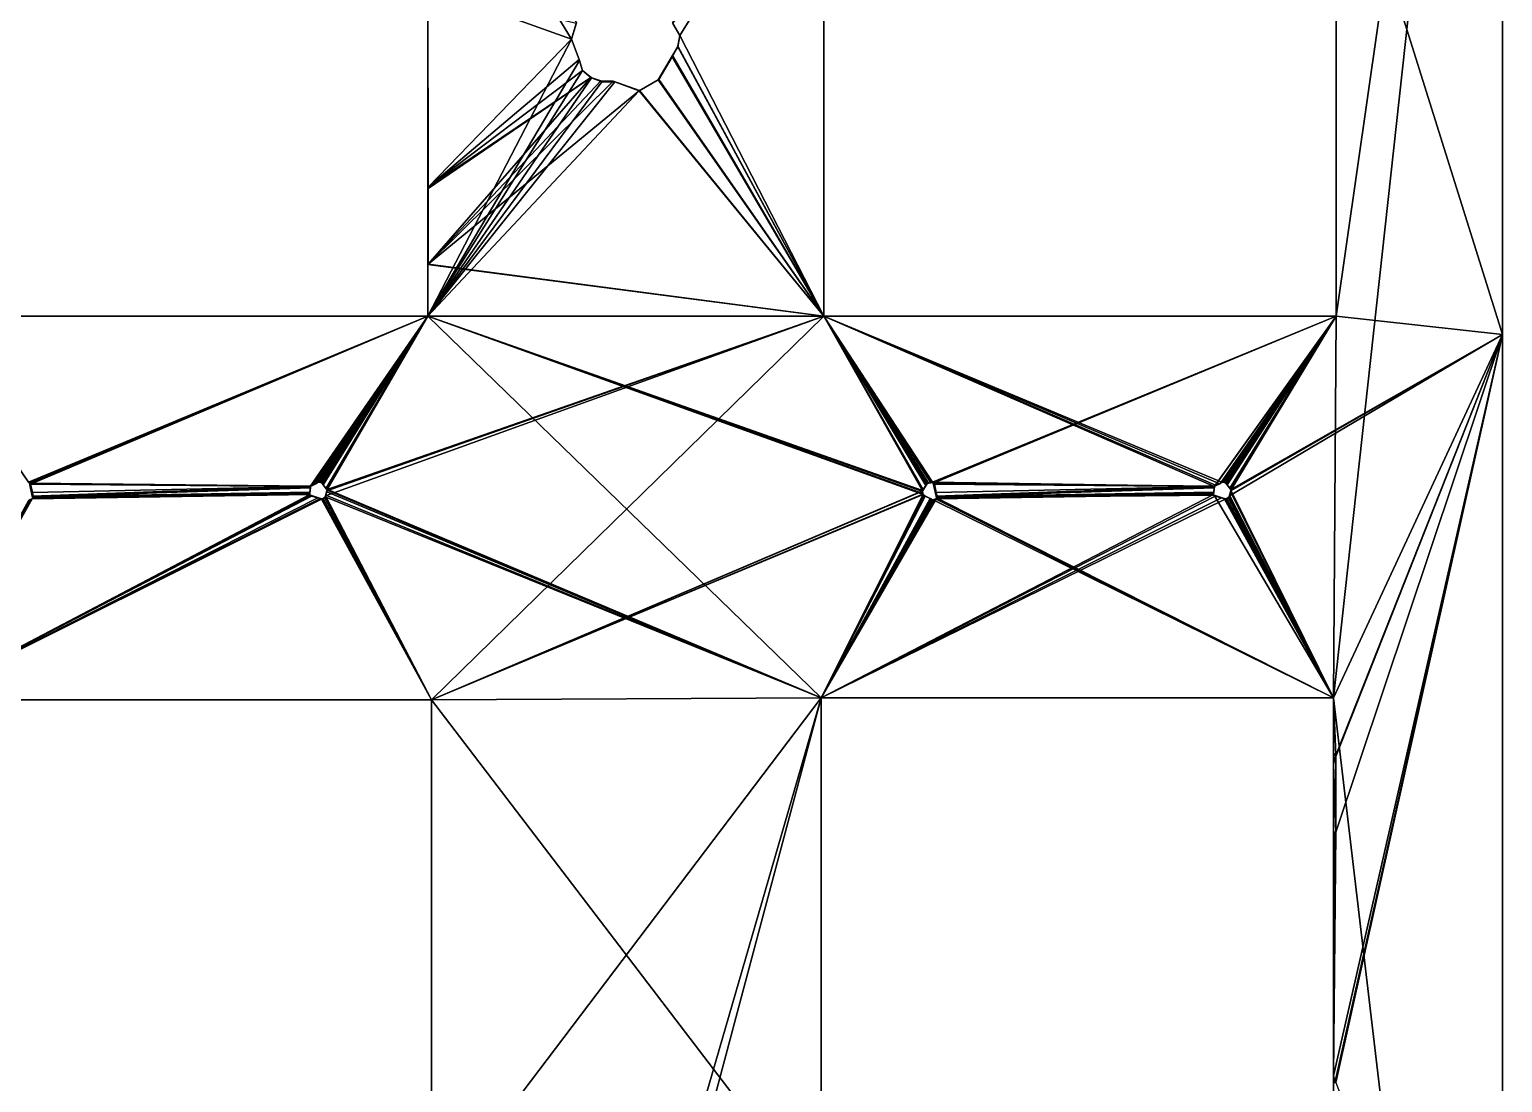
# Model space of a CAD drawing. Extents: x -24027 to 8739, y -18642 to 13672.
# Drawn here: x -4729 to 8739, y -6504 to 3124 of the extents above; entities that cross this region are included whole.
import ezdxf

# ---------------------------------------------------------------- set-up
doc = ezdxf.new("R2010")
doc.units = 0
doc.layers.get('0').update_dxf_attribs({"linetype": 'CONTINUOUS'})

msp = doc.modelspace()

# ---------------------------------------------------------------- linework, layer by layer
at = {"color": 7}
for points in [[(7219, 502, -3442), (8739, 11101, -3442), (7194, -2988, -3442), (7219, 502, -3442)], [(8739, -16071, -3442), (7194, -2988, -3442), (8739, 11101, -3442), (8739, -16071, -3442)], [(8739, 336, -4435), (8739, 11101, -4435), (7219, 5186, -4435), (8739, 336, -4435)], [(7219, 5186, -3442), (8739, 11101, -3442), (7219, 502, -3442), (7219, 5186, -3442)], [(8739, -16071, -3442), (8739, 11101, -3442), (8739, 336, -4435), (8739, -16071, -3442)], [(8739, 11101, -4435), (8739, 336, -4435), (8739, 11101, -3442), (8739, 11101, -4435)], [(-1087, 5186, -3442), (-1087, 502, -3442), (-1087, 3971, -4339), (-1087, 5186, -3442)], [(273, 3185, -3442), (228, 3035, -3442), (-1087, 5186, -3442), (273, 3185, -3442)], [(228, 3035, -3442), (-1087, 502, -3442), (-1087, 5186, -3442), (228, 3035, -3442)], [(1149, 3188, -4435), (1218, 3070, -4435), (2535, 5186, -4435), (1149, 3188, -4435)], [(1154, 3178, -3442), (2535, 5186, -3442), (1218, 3068, -3442), (1154, 3178, -3442)], [(2535, 5186, -4435), (1218, 3070, -4435), (2535, 502, -4435), (2535, 5186, -4435)], [(2535, 5186, -3442), (2535, 502, -3442), (1218, 3068, -3442), (2535, 5186, -3442)], [(2535, 502, -4435), (2535, 502, -3442), (2535, 5186, -4435), (2535, 502, -4435)], [(2535, 5186, -4435), (2535, 502, -3442), (2535, 5186, -3442), (2535, 5186, -4435)], [(8739, 336, -4435), (7219, 5186, -4435), (7219, 502, -4435), (8739, 336, -4435)], [(7219, 5186, -3442), (7219, 502, -3442), (7219, 502, -4435), (7219, 5186, -3442)], [(7219, 5186, -3442), (7219, 502, -4435), (7219, 5186, -4435), (7219, 5186, -3442)], [(-1087, 3509, -4435), (-1087, 3971, -4339), (-1087, 502, -3442), (-1087, 3509, -4435)], [(-1087, 3509, -4435), (-1085, 1681, -4435), (228, 3035, -4435), (-1087, 3509, -4435)], [(-1087, 3509, -4435), (-1087, 502, -3442), (-1087, 1681, -4336), (-1087, 3509, -4435)], [(228, 3035, -4435), (271, 3178, -4435), (-1087, 3509, -4435), (228, 3035, -4435)], [(-1087, 1681, -4435), (-1085, 1681, -4435), (-1087, 3509, -4435), (-1087, 1681, -4435)], [(-1087, 1681, -4341), (-1087, 3509, -4435), (-1087, 1681, -4336), (-1087, 1681, -4341)], [(-1087, 1681, -4435), (-1087, 3509, -4435), (-1087, 1681, -4385), (-1087, 1681, -4435)], [(-1087, 1681, -4341), (-1087, 1681, -4385), (-1087, 3509, -4435), (-1087, 1681, -4341)], [(273, 3185, -3442), (271, 3178, -4435), (228, 3035, -3442), (273, 3185, -3442)], [(271, 3178, -4435), (228, 3035, -4435), (228, 3035, -3442), (271, 3178, -4435)], [(1149, 3188, -4435), (1154, 3178, -3442), (1218, 3070, -4435), (1149, 3188, -4435)], [(1218, 3068, -3442), (1218, 3070, -4435), (1154, 3178, -3442), (1218, 3068, -3442)], [(300, 2841, -3442), (-1087, 502, -3442), (228, 3035, -3442), (300, 2841, -3442)], [(296, 2850, -4435), (228, 3035, -4435), (-1085, 1681, -4435), (296, 2850, -4435)], [(228, 3035, -4435), (296, 2850, -4435), (228, 3035, -3442), (228, 3035, -4435)], [(300, 2841, -3442), (228, 3035, -3442), (296, 2850, -4435), (300, 2841, -3442)], [(1200, 2965, -3442), (2535, 502, -3442), (1146, 2873, -3442), (1200, 2965, -3442)], [(1146, 2873, -3442), (1149, 2885, -4435), (1200, 2965, -3442), (1146, 2873, -3442)], [(1200, 2972, -4435), (1149, 2885, -4435), (2535, 502, -4435), (1200, 2972, -4435)], [(1200, 2972, -4435), (1200, 2965, -3442), (1149, 2885, -4435), (1200, 2972, -4435)], [(1200, 2972, -4435), (2535, 502, -4435), (1218, 3070, -4435), (1200, 2972, -4435)], [(1218, 3070, -4435), (1218, 3068, -3442), (1200, 2972, -4435), (1218, 3070, -4435)], [(1200, 2972, -4435), (1218, 3068, -3442), (1200, 2965, -3442), (1200, 2972, -4435)], [(1218, 3068, -3442), (2535, 502, -3442), (1200, 2965, -3442), (1218, 3068, -3442)], [(300, 2841, -3442), (328, 2748, -3442), (-1087, 502, -3442), (300, 2841, -3442)], [(327, 2750, -4435), (296, 2850, -4435), (-1085, 1681, -4435), (327, 2750, -4435)], [(300, 2841, -3442), (296, 2850, -4435), (327, 2750, -4435), (300, 2841, -3442)], [(300, 2841, -3442), (327, 2750, -4435), (328, 2748, -3442), (300, 2841, -3442)], [(1019, 2663, -4435), (2535, 502, -4435), (1149, 2885, -4435), (1019, 2663, -4435)], [(1146, 2873, -3442), (1019, 2663, -4435), (1149, 2885, -4435), (1146, 2873, -3442)], [(1025, 2667, -3442), (1019, 2663, -4435), (1146, 2873, -3442), (1025, 2667, -3442)], [(1025, 2667, -3442), (1146, 2873, -3442), (2535, 502, -3442), (1025, 2667, -3442)], [(328, 2748, -3442), (410, 2681, -3442), (-1087, 502, -3442), (328, 2748, -3442)], [(-1084, 1681, -4435), (327, 2750, -4435), (-1085, 1681, -4435), (-1084, 1681, -4435)], [(327, 2750, -4435), (-1084, 1681, -4435), (405, 2686, -4435), (327, 2750, -4435)], [(327, 2750, -4435), (405, 2686, -4435), (328, 2748, -3442), (327, 2750, -4435)], [(410, 2681, -3442), (328, 2748, -3442), (405, 2686, -4435), (410, 2681, -3442)], [(410, 2681, -3442), (505, 2646, -3442), (-1087, 502, -3442), (410, 2681, -3442)], [(505, 2646, -3442), (622, 2644, -3442), (-1087, 502, -3442), (505, 2646, -3442)], [(622, 2644, -3442), (845, 2564, -3442), (-1087, 502, -3442), (622, 2644, -3442)], [(845, 2564, -3442), (2535, 502, -3442), (-1087, 502, -3442), (845, 2564, -3442)], [(405, 2686, -4435), (-1085, 979, -4435), (495, 2653, -4435), (405, 2686, -4435)], [(-1084, 1670, -4435), (-1085, 979, -4435), (405, 2686, -4435), (-1084, 1670, -4435)], [(495, 2653, -4435), (-1085, 979, -4435), (607, 2651, -4435), (495, 2653, -4435)], [(607, 2651, -4435), (-1085, 979, -4435), (848, 2565, -4435), (607, 2651, -4435)], [(848, 2565, -4435), (-1085, 979, -4435), (2535, 502, -4435), (848, 2565, -4435)], [(-1084, 1670, -4435), (405, 2686, -4435), (-1084, 1681, -4435), (-1084, 1670, -4435)], [(405, 2686, -4435), (495, 2653, -4435), (410, 2681, -3442), (405, 2686, -4435)], [(495, 2653, -4435), (505, 2646, -3442), (410, 2681, -3442), (495, 2653, -4435)], [(505, 2646, -3442), (495, 2653, -4435), (607, 2651, -4435), (505, 2646, -3442)], [(505, 2646, -3442), (607, 2651, -4435), (622, 2644, -3442), (505, 2646, -3442)], [(607, 2651, -4435), (848, 2565, -4435), (622, 2644, -3442), (607, 2651, -4435)], [(845, 2564, -3442), (622, 2644, -3442), (848, 2565, -4435), (845, 2564, -3442)], [(1025, 2667, -3442), (2535, 502, -3442), (845, 2564, -3442), (1025, 2667, -3442)], [(1025, 2667, -3442), (845, 2564, -3442), (1019, 2663, -4435), (1025, 2667, -3442)], [(848, 2565, -4435), (1019, 2663, -4435), (845, 2564, -3442), (848, 2565, -4435)], [(1019, 2663, -4435), (848, 2565, -4435), (2535, 502, -4435), (1019, 2663, -4435)], [(-1087, 1681, -4336), (-1087, 502, -3442), (-1087, 1669, -4336), (-1087, 1681, -4336)], [(-1084, 1681, -4374), (-1087, 1669, -4336), (-1085, 979, -4373), (-1084, 1681, -4374)], [(-1087, 1669, -4336), (-1084, 1681, -4374), (-1087, 1681, -4336), (-1087, 1669, -4336)], [(-1084, 1681, -4374), (-1087, 1681, -4341), (-1087, 1681, -4336), (-1084, 1681, -4374)], [(-1087, 1681, -4385), (-1087, 1681, -4341), (-1084, 1681, -4374), (-1087, 1681, -4385)], [(-1084, 1681, -4374), (-1085, 1681, -4435), (-1087, 1681, -4385), (-1084, 1681, -4374)], [(-1087, 1681, -4435), (-1087, 1681, -4385), (-1085, 1681, -4435), (-1087, 1681, -4435)], [(-1087, 1669, -4336), (-1087, 979, -4339), (-1085, 979, -4373), (-1087, 1669, -4336)], [(-1087, 979, -4339), (-1087, 1669, -4336), (-1087, 502, -3442), (-1087, 979, -4339)], [(-1084, 1681, -4374), (-1085, 979, -4373), (-1084, 1670, -4435), (-1084, 1681, -4374)], [(-1085, 1681, -4435), (-1084, 1681, -4374), (-1084, 1681, -4435), (-1085, 1681, -4435)], [(-1085, 979, -4435), (-1084, 1670, -4435), (-1085, 979, -4373), (-1085, 979, -4435)], [(-1084, 1681, -4435), (-1084, 1681, -4374), (-1084, 1670, -4435), (-1084, 1681, -4435)], [(-1085, 979, -4435), (-1087, 976, -4435), (2535, 502, -4435), (-1085, 979, -4435)], [(-1087, 979, -4339), (-1087, 979, -4344), (-1085, 979, -4373), (-1087, 979, -4339)], [(-1087, 979, -4344), (-1087, 979, -4339), (-1087, 502, -4435), (-1087, 979, -4344)], [(-1087, 502, -3442), (-1087, 502, -4435), (-1087, 979, -4339), (-1087, 502, -3442)], [(-1087, 979, -4344), (-1087, 502, -4435), (-1087, 976, -4375), (-1087, 979, -4344)], [(-1087, 976, -4435), (-1085, 979, -4435), (-1087, 976, -4375), (-1087, 976, -4435)], [(-1085, 979, -4373), (-1087, 976, -4375), (-1085, 979, -4435), (-1085, 979, -4373)], [(-1087, 979, -4344), (-1087, 976, -4375), (-1085, 979, -4373), (-1087, 979, -4344)], [(-1087, 502, -4435), (2535, 502, -4435), (-1087, 976, -4435), (-1087, 502, -4435)], [(-1087, 502, -4435), (-1087, 976, -4435), (-1087, 976, -4375), (-1087, 502, -4435)], [(-1087, 502, -3442), (-4737, -1015, -3442), (-5772, 502, -3442), (-1087, 502, -3442)], [(-5772, 502, -4435), (-4737, -1015, -4435), (-1087, 502, -4435), (-5772, 502, -4435)], [(-1087, 502, -4435), (-1087, 502, -3442), (-5772, 502, -3442), (-1087, 502, -4435)], [(-5772, 502, -4435), (-1087, 502, -4435), (-5772, 502, -3442), (-5772, 502, -4435)], [(-4737, -1015, -3442), (-1087, 502, -3442), (-4718, -1035, -3442), (-4737, -1015, -3442)], [(-4728, -1024, -4435), (-1087, 502, -4435), (-4737, -1015, -4435), (-4728, -1024, -4435)], [(-1087, 502, -4435), (-4728, -1024, -4435), (-2159, -1051, -4435), (-1087, 502, -4435)], [(-1087, 502, -3442), (-2161, -1055, -3442), (-4718, -1035, -3442), (-1087, 502, -3442)], [(-1087, 502, -3442), (-2142, -1046, -3442), (-2161, -1055, -3442), (-1087, 502, -3442)], [(-2159, -1051, -4435), (-2151, -1047, -4435), (-1087, 502, -4435), (-2159, -1051, -4435)], [(-2151, -1047, -4435), (-2099, -1022, -4435), (-1087, 502, -4435), (-2151, -1047, -4435)], [(-1087, 502, -3442), (-2110, -1030, -3442), (-2142, -1046, -3442), (-1087, 502, -3442)], [(-1087, 502, -3442), (-2091, -1015, -3442), (-2110, -1030, -3442), (-1087, 502, -3442)], [(-2090, -1015, -4435), (-1087, 502, -4435), (-2099, -1022, -4435), (-2090, -1015, -4435)], [(-2091, -1015, -3442), (-1087, 502, -3442), (-2083, -1016, -3442), (-2091, -1015, -3442)], [(-2087, -1015, -4435), (-1087, 502, -4435), (-2090, -1015, -4435), (-2087, -1015, -4435)], [(-2063, -1019, -4435), (-1087, 502, -4435), (-2087, -1015, -4435), (-2063, -1019, -4435)], [(-2068, -1019, -3442), (-2083, -1016, -3442), (-1087, 502, -3442), (-2068, -1019, -3442)], [(-2057, -1022, -3442), (-2068, -1019, -3442), (-1087, 502, -3442), (-2057, -1022, -3442)], [(-2058, -1021, -4435), (-1087, 502, -4435), (-2063, -1019, -4435), (-2058, -1021, -4435)], [(-2052, -1028, -4435), (-1087, 502, -4435), (-2058, -1021, -4435), (-2052, -1028, -4435)], [(-2043, -1039, -3442), (-2057, -1022, -3442), (-1087, 502, -3442), (-2043, -1039, -3442)], [(-2052, -1028, -4435), (-2012, -1078, -4435), (-1087, 502, -4435), (-2052, -1028, -4435)], [(-2043, -1039, -3442), (-1087, 502, -3442), (-2017, -1070, -3442), (-2043, -1039, -3442)], [(-2009, -1093, -4435), (-2021, -1140, -4435), (2535, 502, -4435), (-2009, -1093, -4435)], [(-1054, -3004, -4435), (2535, 502, -4435), (-2021, -1140, -4435), (-1054, -3004, -4435)], [(-2017, -1070, -3442), (-1087, 502, -3442), (-2010, -1078, -3442), (-2017, -1070, -3442)], [(-2012, -1078, -4435), (-2008, -1081, -4435), (-1087, 502, -4435), (-2012, -1078, -4435)], [(-1087, 502, -3442), (2510, -2988, -3442), (-2010, -1078, -3442), (-1087, 502, -3442)], [(-2007, -1086, -4435), (-2009, -1093, -4435), (2535, 502, -4435), (-2007, -1086, -4435)], [(-2007, -1086, -4435), (2535, 502, -4435), (-2008, -1081, -4435), (-2007, -1086, -4435)], [(-1087, 502, -4435), (-2008, -1081, -4435), (2535, 502, -4435), (-1087, 502, -4435)], [(2535, 502, -3442), (3436, -1092, -3442), (-1087, 502, -3442), (2535, 502, -3442)], [(2510, -2988, -3442), (-1087, 502, -3442), (3441, -1127, -3442), (2510, -2988, -3442)], [(3436, -1102, -3442), (3439, -1118, -3442), (-1087, 502, -3442), (3436, -1102, -3442)], [(3436, -1102, -3442), (-1087, 502, -3442), (3436, -1092, -3442), (3436, -1102, -3442)], [(3439, -1118, -3442), (3441, -1127, -3442), (-1087, 502, -3442), (3439, -1118, -3442)], [(2535, 502, -4435), (-1054, -3004, -4435), (3436, -1095, -4435), (2535, 502, -4435)], [(2535, 502, -3442), (6103, -1055, -3442), (3527, -1015, -3442), (2535, 502, -3442)], [(3511, -1020, -3442), (2535, 502, -3442), (3527, -1015, -3442), (3511, -1020, -3442)], [(3490, -1024, -3442), (2535, 502, -3442), (3511, -1020, -3442), (3490, -1024, -3442)], [(3442, -1083, -3442), (3436, -1092, -3442), (2535, 502, -3442), (3442, -1083, -3442)], [(3465, -1046, -3442), (3442, -1083, -3442), (2535, 502, -3442), (3465, -1046, -3442)], [(3479, -1026, -3442), (2535, 502, -3442), (3490, -1024, -3442), (3479, -1026, -3442)], [(3465, -1046, -3442), (2535, 502, -3442), (3479, -1026, -3442), (3465, -1046, -3442)], [(2535, 502, -4435), (7219, 502, -3442), (2535, 502, -3442), (2535, 502, -4435)], [(7219, 502, -4435), (7219, 502, -3442), (2535, 502, -4435), (7219, 502, -4435)], [(2535, 502, -4435), (3476, -1033, -4435), (3482, -1024, -4435), (2535, 502, -4435)], [(3520, -1017, -4435), (3527, -1015, -4435), (2535, 502, -4435), (3520, -1017, -4435)], [(3487, -1023, -4435), (3520, -1017, -4435), (2535, 502, -4435), (3487, -1023, -4435)], [(3482, -1024, -4435), (3487, -1023, -4435), (2535, 502, -4435), (3482, -1024, -4435)], [(3476, -1033, -4435), (2535, 502, -4435), (3438, -1091, -4435), (3476, -1033, -4435)], [(3438, -1091, -4435), (2535, 502, -4435), (3436, -1095, -4435), (3438, -1091, -4435)], [(2535, 502, -4435), (3527, -1015, -4435), (7219, 502, -4435), (2535, 502, -4435)], [(6172, -1015, -3442), (2535, 502, -3442), (7219, 502, -3442), (6172, -1015, -3442)], [(6121, -1046, -3442), (2535, 502, -3442), (6154, -1030, -3442), (6121, -1046, -3442)], [(6121, -1046, -3442), (6103, -1055, -3442), (2535, 502, -3442), (6121, -1046, -3442)], [(6172, -1015, -3442), (6154, -1030, -3442), (2535, 502, -3442), (6172, -1015, -3442)], [(3535, -1024, -4435), (7219, 502, -4435), (3527, -1015, -4435), (3535, -1024, -4435)], [(7219, 502, -4435), (3535, -1024, -4435), (6105, -1051, -4435), (7219, 502, -4435)], [(6113, -1047, -4435), (7219, 502, -4435), (6105, -1051, -4435), (6113, -1047, -4435)], [(6113, -1047, -4435), (6165, -1022, -4435), (7219, 502, -4435), (6113, -1047, -4435)], [(6173, -1015, -4435), (7219, 502, -4435), (6165, -1022, -4435), (6173, -1015, -4435)], [(6181, -1016, -3442), (6172, -1015, -3442), (7219, 502, -3442), (6181, -1016, -3442)], [(6177, -1015, -4435), (7219, 502, -4435), (6173, -1015, -4435), (6177, -1015, -4435)], [(6200, -1019, -4435), (7219, 502, -4435), (6177, -1015, -4435), (6200, -1019, -4435)], [(6195, -1019, -3442), (6181, -1016, -3442), (7219, 502, -3442), (6195, -1019, -3442)], [(6206, -1022, -3442), (6195, -1019, -3442), (7219, 502, -3442), (6206, -1022, -3442)], [(6200, -1019, -4435), (6205, -1021, -4435), (7219, 502, -4435), (6200, -1019, -4435)], [(6205, -1021, -4435), (6211, -1028, -4435), (7219, 502, -4435), (6205, -1021, -4435)], [(6221, -1039, -3442), (6206, -1022, -3442), (7219, 502, -3442), (6221, -1039, -3442)], [(6211, -1028, -4435), (6252, -1078, -4435), (7219, 502, -4435), (6211, -1028, -4435)], [(6221, -1039, -3442), (7219, 502, -3442), (6246, -1070, -3442), (6221, -1039, -3442)], [(6254, -1078, -3442), (6246, -1070, -3442), (7219, 502, -3442), (6254, -1078, -3442)], [(6255, -1081, -4435), (7219, 502, -4435), (6252, -1078, -4435), (6255, -1081, -4435)], [(6256, -1088, -3442), (6254, -1078, -3442), (7219, 502, -3442), (6256, -1088, -3442)], [(6255, -1081, -4435), (8739, 336, -4435), (7219, 502, -4435), (6255, -1081, -4435)], [(7219, 502, -3442), (7194, -2988, -3442), (6256, -1088, -3442), (7219, 502, -3442)], [(6243, -1140, -4435), (8739, 336, -4435), (6254, -1093, -4435), (6243, -1140, -4435)], [(6243, -1140, -4435), (7194, -2988, -4435), (8739, 336, -4435), (6243, -1140, -4435)], [(6256, -1086, -4435), (6254, -1093, -4435), (8739, 336, -4435), (6256, -1086, -4435)], [(6255, -1081, -4435), (6256, -1086, -4435), (8739, 336, -4435), (6255, -1081, -4435)], [(7194, -6442, -4435), (7210, -6494, -4435), (8739, 336, -4435), (7194, -6442, -4435)], [(7215, -4214, -4435), (7194, -6442, -4435), (8739, 336, -4435), (7215, -4214, -4435)], [(7215, -3512, -4435), (8739, 336, -4435), (7194, -2988, -4435), (7215, -3512, -4435)], [(7210, -6494, -4435), (7214, -6504, -4435), (8739, 336, -4435), (7210, -6494, -4435)], [(7215, -6505, -4435), (8739, 336, -4435), (7214, -6504, -4435), (7215, -6505, -4435)], [(8739, 336, -4435), (7215, -6505, -4435), (8739, -10508, -4435), (8739, 336, -4435)], [(8739, 336, -4435), (7215, -3523, -4435), (7215, -4214, -4435), (8739, 336, -4435)], [(8739, 336, -4435), (7215, -3512, -4435), (7215, -3523, -4435), (8739, 336, -4435)], [(8739, -16071, -3442), (8739, 336, -4435), (8739, -10508, -4435), (8739, -16071, -3442)], [(-4737, -1015, -4435), (-4737, -1015, -3442), (-4728, -1024, -4435), (-4737, -1015, -4435)], [(-4718, -1035, -3442), (-4728, -1024, -4435), (-4737, -1015, -3442), (-4718, -1035, -3442)], [(-4728, -1024, -4435), (-4703, -1142, -4435), (-2159, -1051, -4435), (-4728, -1024, -4435)], [(-4703, -1142, -4435), (-4728, -1024, -4435), (-4702, -1109, -3442), (-4703, -1142, -4435)], [(-4718, -1035, -3442), (-4702, -1109, -3442), (-4728, -1024, -4435), (-4718, -1035, -3442)], [(-4702, -1109, -3442), (-4718, -1035, -3442), (-2161, -1055, -3442), (-4702, -1109, -3442)], [(-4703, -1142, -4435), (-4699, -1160, -4435), (-2159, -1051, -4435), (-4703, -1142, -4435)], [(-4702, -1109, -3442), (-2161, -1055, -3442), (-4694, -1150, -3442), (-4702, -1109, -3442)], [(-2159, -1056, -4435), (-2159, -1051, -4435), (-4699, -1160, -4435), (-2159, -1056, -4435)], [(-2166, -1119, -4435), (-2159, -1056, -4435), (-4699, -1160, -4435), (-2166, -1119, -4435)], [(-2160, -1066, -3442), (-4694, -1150, -3442), (-2161, -1055, -3442), (-2160, -1066, -3442)], [(-2165, -1106, -3442), (-4694, -1150, -3442), (-2160, -1066, -3442), (-2165, -1106, -3442)], [(-2166, -1119, -4435), (-2165, -1106, -3442), (-2159, -1056, -4435), (-2166, -1119, -4435)], [(-2160, -1066, -3442), (-2159, -1056, -4435), (-2165, -1106, -3442), (-2160, -1066, -3442)], [(-2142, -1046, -3442), (-2151, -1047, -4435), (-2161, -1055, -3442), (-2142, -1046, -3442)], [(-2159, -1051, -4435), (-2161, -1055, -3442), (-2151, -1047, -4435), (-2159, -1051, -4435)], [(-2159, -1056, -4435), (-2161, -1055, -3442), (-2159, -1051, -4435), (-2159, -1056, -4435)], [(-2159, -1056, -4435), (-2160, -1066, -3442), (-2161, -1055, -3442), (-2159, -1056, -4435)], [(-2110, -1030, -3442), (-2099, -1022, -4435), (-2151, -1047, -4435), (-2110, -1030, -3442)], [(-2110, -1030, -3442), (-2151, -1047, -4435), (-2142, -1046, -3442), (-2110, -1030, -3442)], [(-2110, -1030, -3442), (-2091, -1015, -3442), (-2099, -1022, -4435), (-2110, -1030, -3442)], [(-2090, -1015, -4435), (-2099, -1022, -4435), (-2091, -1015, -3442), (-2090, -1015, -4435)], [(-2083, -1016, -3442), (-2087, -1015, -4435), (-2091, -1015, -3442), (-2083, -1016, -3442)], [(-2090, -1015, -4435), (-2091, -1015, -3442), (-2087, -1015, -4435), (-2090, -1015, -4435)], [(-2063, -1019, -4435), (-2087, -1015, -4435), (-2068, -1019, -3442), (-2063, -1019, -4435)], [(-2083, -1016, -3442), (-2068, -1019, -3442), (-2087, -1015, -4435), (-2083, -1016, -3442)], [(-2068, -1019, -3442), (-2057, -1022, -3442), (-2063, -1019, -4435), (-2068, -1019, -3442)], [(-2058, -1021, -4435), (-2063, -1019, -4435), (-2057, -1022, -3442), (-2058, -1021, -4435)], [(-2058, -1021, -4435), (-2057, -1022, -3442), (-2052, -1028, -4435), (-2058, -1021, -4435)], [(-2043, -1039, -3442), (-2052, -1028, -4435), (-2057, -1022, -3442), (-2043, -1039, -3442)], [(-2052, -1028, -4435), (-2043, -1039, -3442), (-2012, -1078, -4435), (-2052, -1028, -4435)], [(-2017, -1070, -3442), (-2012, -1078, -4435), (-2043, -1039, -3442), (-2017, -1070, -3442)], [(-2017, -1070, -3442), (-2010, -1078, -3442), (-2012, -1078, -4435), (-2017, -1070, -3442)], [(3476, -1033, -4435), (3438, -1091, -4435), (3465, -1046, -3442), (3476, -1033, -4435)], [(3442, -1083, -3442), (3465, -1046, -3442), (3438, -1091, -4435), (3442, -1083, -3442)], [(3479, -1026, -3442), (3476, -1033, -4435), (3465, -1046, -3442), (3479, -1026, -3442)], [(3479, -1026, -3442), (3482, -1024, -4435), (3476, -1033, -4435), (3479, -1026, -3442)], [(3479, -1026, -3442), (3490, -1024, -3442), (3482, -1024, -4435), (3479, -1026, -3442)], [(3487, -1023, -4435), (3482, -1024, -4435), (3490, -1024, -3442), (3487, -1023, -4435)], [(3520, -1017, -4435), (3487, -1023, -4435), (3511, -1020, -3442), (3520, -1017, -4435)], [(3490, -1024, -3442), (3511, -1020, -3442), (3487, -1023, -4435), (3490, -1024, -3442)], [(3511, -1020, -3442), (3527, -1015, -3442), (3520, -1017, -4435), (3511, -1020, -3442)], [(3527, -1015, -4435), (3520, -1017, -4435), (3527, -1015, -3442), (3527, -1015, -4435)], [(3527, -1015, -4435), (3527, -1015, -3442), (3535, -1024, -4435), (3527, -1015, -4435)], [(3546, -1035, -3442), (3535, -1024, -4435), (3527, -1015, -3442), (3546, -1035, -3442)], [(3546, -1035, -3442), (3527, -1015, -3442), (6103, -1055, -3442), (3546, -1035, -3442)], [(3560, -1142, -4435), (3535, -1024, -4435), (3561, -1109, -3442), (3560, -1142, -4435)], [(3546, -1035, -3442), (3561, -1109, -3442), (3535, -1024, -4435), (3546, -1035, -3442)], [(3535, -1024, -4435), (3560, -1142, -4435), (6105, -1051, -4435), (3535, -1024, -4435)], [(3546, -1035, -3442), (6103, -1055, -3442), (3561, -1109, -3442), (3546, -1035, -3442)], [(3560, -1142, -4435), (3564, -1160, -4435), (6105, -1051, -4435), (3560, -1142, -4435)], [(3561, -1109, -3442), (6103, -1055, -3442), (3570, -1150, -3442), (3561, -1109, -3442)], [(6105, -1056, -4435), (6105, -1051, -4435), (3564, -1160, -4435), (6105, -1056, -4435)], [(6098, -1119, -4435), (6105, -1056, -4435), (3564, -1160, -4435), (6098, -1119, -4435)], [(6103, -1066, -3442), (3570, -1150, -3442), (6103, -1055, -3442), (6103, -1066, -3442)], [(6099, -1106, -3442), (3570, -1150, -3442), (6103, -1066, -3442), (6099, -1106, -3442)], [(6098, -1119, -4435), (6099, -1106, -3442), (6105, -1056, -4435), (6098, -1119, -4435)], [(6103, -1066, -3442), (6105, -1056, -4435), (6099, -1106, -3442), (6103, -1066, -3442)], [(6121, -1046, -3442), (6113, -1047, -4435), (6103, -1055, -3442), (6121, -1046, -3442)], [(6105, -1051, -4435), (6103, -1055, -3442), (6113, -1047, -4435), (6105, -1051, -4435)], [(6105, -1051, -4435), (6105, -1056, -4435), (6103, -1055, -3442), (6105, -1051, -4435)], [(6103, -1066, -3442), (6103, -1055, -3442), (6105, -1056, -4435), (6103, -1066, -3442)], [(6165, -1022, -4435), (6113, -1047, -4435), (6154, -1030, -3442), (6165, -1022, -4435)], [(6121, -1046, -3442), (6154, -1030, -3442), (6113, -1047, -4435), (6121, -1046, -3442)], [(6165, -1022, -4435), (6154, -1030, -3442), (6172, -1015, -3442), (6165, -1022, -4435)], [(6172, -1015, -3442), (6173, -1015, -4435), (6165, -1022, -4435), (6172, -1015, -3442)], [(6173, -1015, -4435), (6172, -1015, -3442), (6177, -1015, -4435), (6173, -1015, -4435)], [(6181, -1016, -3442), (6177, -1015, -4435), (6172, -1015, -3442), (6181, -1016, -3442)], [(6200, -1019, -4435), (6177, -1015, -4435), (6195, -1019, -3442), (6200, -1019, -4435)], [(6181, -1016, -3442), (6195, -1019, -3442), (6177, -1015, -4435), (6181, -1016, -3442)], [(6195, -1019, -3442), (6206, -1022, -3442), (6200, -1019, -4435), (6195, -1019, -3442)], [(6205, -1021, -4435), (6200, -1019, -4435), (6206, -1022, -3442), (6205, -1021, -4435)], [(6205, -1021, -4435), (6206, -1022, -3442), (6211, -1028, -4435), (6205, -1021, -4435)], [(6221, -1039, -3442), (6211, -1028, -4435), (6206, -1022, -3442), (6221, -1039, -3442)], [(6211, -1028, -4435), (6221, -1039, -3442), (6252, -1078, -4435), (6211, -1028, -4435)], [(6246, -1070, -3442), (6252, -1078, -4435), (6221, -1039, -3442), (6246, -1070, -3442)], [(6252, -1078, -4435), (6246, -1070, -3442), (6254, -1078, -3442), (6252, -1078, -4435)], [(-2151, -1142, -3442), (-5739, -3004, -3442), (-2167, -1128, -3442), (-2151, -1142, -3442)], [(-5739, -3004, -3442), (-4704, -1168, -3442), (-2167, -1128, -3442), (-5739, -3004, -3442)], [(-2159, -1135, -4435), (-2167, -1129, -4435), (-5739, -3004, -4435), (-2159, -1135, -4435)], [(-5739, -3004, -4435), (-2167, -1129, -4435), (-4704, -1168, -4435), (-5739, -3004, -4435)], [(-2159, -1135, -4435), (-5739, -3004, -4435), (-2068, -1164, -4435), (-2159, -1135, -4435)], [(-2151, -1142, -3442), (-2093, -1160, -3442), (-5739, -3004, -3442), (-2151, -1142, -3442)], [(-2060, -1171, -3442), (-5739, -3004, -3442), (-2093, -1160, -3442), (-2060, -1171, -3442)], [(-2068, -1164, -4435), (-5739, -3004, -4435), (-2053, -1169, -4435), (-2068, -1164, -4435)], [(-4711, -1171, -3442), (-4704, -1168, -3442), (-5739, -3004, -3442), (-4711, -1171, -3442)], [(-4707, -1169, -4435), (-5739, -3004, -4435), (-4704, -1168, -4435), (-4707, -1169, -4435)], [(-4730, -1177, -4435), (-5739, -3004, -4435), (-4707, -1169, -4435), (-4730, -1177, -4435)], [(-1054, -3004, -4435), (-2053, -1169, -4435), (-5739, -3004, -4435), (-1054, -3004, -4435)], [(-4711, -1171, -3442), (-5739, -3004, -3442), (-4725, -1176, -3442), (-4711, -1171, -3442)], [(-5739, -3004, -3442), (-2060, -1171, -3442), (-1054, -3004, -3442), (-5739, -3004, -3442)], [(-4725, -1176, -3442), (-5739, -3004, -3442), (-4734, -1179, -3442), (-4725, -1176, -3442)], [(-4730, -1177, -4435), (-4725, -1176, -3442), (-4734, -1179, -3442), (-4730, -1177, -4435)], [(-4730, -1177, -4435), (-4707, -1169, -4435), (-4725, -1176, -3442), (-4730, -1177, -4435)], [(-4711, -1171, -3442), (-4725, -1176, -3442), (-4707, -1169, -4435), (-4711, -1171, -3442)], [(-4707, -1169, -4435), (-4704, -1168, -3442), (-4711, -1171, -3442), (-4707, -1169, -4435)], [(-4704, -1168, -4435), (-4704, -1168, -3442), (-4707, -1169, -4435), (-4704, -1168, -4435)], [(-4694, -1150, -3442), (-2167, -1128, -3442), (-4704, -1168, -3442), (-4694, -1150, -3442)], [(-4699, -1160, -4435), (-4704, -1168, -4435), (-2167, -1129, -4435), (-4699, -1160, -4435)], [(-4699, -1160, -4435), (-4694, -1150, -3442), (-4704, -1168, -3442), (-4699, -1160, -4435)], [(-4704, -1168, -3442), (-4704, -1168, -4435), (-4699, -1160, -4435), (-4704, -1168, -3442)], [(-4702, -1109, -3442), (-4694, -1150, -3442), (-4703, -1142, -4435), (-4702, -1109, -3442)], [(-4699, -1160, -4435), (-4703, -1142, -4435), (-4694, -1150, -3442), (-4699, -1160, -4435)], [(-2167, -1129, -4435), (-2166, -1119, -4435), (-4699, -1160, -4435), (-2167, -1129, -4435)], [(-2167, -1128, -3442), (-4694, -1150, -3442), (-2165, -1106, -3442), (-2167, -1128, -3442)], [(-2165, -1106, -3442), (-2166, -1119, -4435), (-2167, -1128, -3442), (-2165, -1106, -3442)], [(-2167, -1128, -3442), (-2166, -1119, -4435), (-2167, -1129, -4435), (-2167, -1128, -3442)], [(-2167, -1129, -4435), (-2159, -1135, -4435), (-2167, -1128, -3442), (-2167, -1129, -4435)], [(-2151, -1142, -3442), (-2167, -1128, -3442), (-2159, -1135, -4435), (-2151, -1142, -3442)], [(-2151, -1142, -3442), (-2159, -1135, -4435), (-2093, -1160, -3442), (-2151, -1142, -3442)], [(-2068, -1164, -4435), (-2093, -1160, -3442), (-2159, -1135, -4435), (-2068, -1164, -4435)], [(-2093, -1160, -3442), (-2068, -1164, -4435), (-2060, -1171, -3442), (-2093, -1160, -3442)], [(-2053, -1169, -4435), (-2060, -1171, -3442), (-2068, -1164, -4435), (-2053, -1169, -4435)], [(-2044, -1165, -3442), (-1054, -3004, -3442), (-2060, -1171, -3442), (-2044, -1165, -3442)], [(-2060, -1171, -3442), (-2053, -1169, -4435), (-2044, -1165, -3442), (-2060, -1171, -3442)], [(-2046, -1167, -4435), (-2044, -1165, -3442), (-2053, -1169, -4435), (-2046, -1167, -4435)], [(-2046, -1167, -4435), (-2053, -1169, -4435), (-1054, -3004, -4435), (-2046, -1167, -4435)], [(-2027, -1149, -4435), (-2046, -1167, -4435), (-1054, -3004, -4435), (-2027, -1149, -4435)], [(-2032, -1154, -3442), (-2046, -1167, -4435), (-2027, -1149, -4435), (-2032, -1154, -3442)], [(-2044, -1165, -3442), (-2046, -1167, -4435), (-2032, -1154, -3442), (-2044, -1165, -3442)], [(-2032, -1154, -3442), (-1054, -3004, -3442), (-2044, -1165, -3442), (-2032, -1154, -3442)], [(-2025, -1148, -3442), (-1054, -3004, -3442), (-2032, -1154, -3442), (-2025, -1148, -3442)], [(-2032, -1154, -3442), (-2027, -1149, -4435), (-2025, -1148, -3442), (-2032, -1154, -3442)], [(-1054, -3004, -4435), (-2023, -1147, -4435), (-2027, -1149, -4435), (-1054, -3004, -4435)], [(-2023, -1147, -4435), (-2025, -1148, -3442), (-2027, -1149, -4435), (-2023, -1147, -4435)], [(-2019, -1134, -3442), (2510, -2988, -3442), (-2025, -1148, -3442), (-2019, -1134, -3442)], [(-2025, -1148, -3442), (-2021, -1140, -4435), (-2019, -1134, -3442), (-2025, -1148, -3442)], [(-2025, -1148, -3442), (-2023, -1147, -4435), (-2021, -1140, -4435), (-2025, -1148, -3442)], [(-1054, -3004, -3442), (-2025, -1148, -3442), (2510, -2988, -3442), (-1054, -3004, -3442)], [(-2023, -1147, -4435), (-1054, -3004, -4435), (-2021, -1140, -4435), (-2023, -1147, -4435)], [(-2011, -1104, -3442), (-2021, -1140, -4435), (-2009, -1093, -4435), (-2011, -1104, -3442)], [(-2019, -1134, -3442), (-2021, -1140, -4435), (-2011, -1104, -3442), (-2019, -1134, -3442)], [(-2011, -1104, -3442), (2510, -2988, -3442), (-2019, -1134, -3442), (-2011, -1104, -3442)], [(-2008, -1081, -4435), (-2012, -1078, -4435), (-2010, -1078, -3442), (-2008, -1081, -4435)], [(-2007, -1088, -3442), (2510, -2988, -3442), (-2011, -1104, -3442), (-2007, -1088, -3442)], [(-2011, -1104, -3442), (-2009, -1093, -4435), (-2007, -1088, -3442), (-2011, -1104, -3442)], [(-2007, -1088, -3442), (-2010, -1078, -3442), (2510, -2988, -3442), (-2007, -1088, -3442)], [(-2008, -1081, -4435), (-2010, -1078, -3442), (-2007, -1088, -3442), (-2008, -1081, -4435)], [(-2007, -1086, -4435), (-2007, -1088, -3442), (-2009, -1093, -4435), (-2007, -1086, -4435)], [(-2007, -1088, -3442), (-2007, -1086, -4435), (-2008, -1081, -4435), (-2007, -1088, -3442)], [(3436, -1099, -4435), (3436, -1095, -4435), (-1054, -3004, -4435), (3436, -1099, -4435)], [(3436, -1099, -4435), (-1054, -3004, -4435), (3440, -1125, -4435), (3436, -1099, -4435)], [(3440, -1125, -4435), (-1054, -3004, -4435), (3441, -1129, -4435), (3440, -1125, -4435)], [(2510, -2988, -4435), (3441, -1129, -4435), (-1054, -3004, -4435), (2510, -2988, -4435)], [(3461, -1142, -3442), (2510, -2988, -3442), (3441, -1127, -3442), (3461, -1142, -3442)], [(3560, -1168, -3442), (6096, -1128, -3442), (2510, -2988, -3442), (3560, -1168, -3442)], [(6113, -1142, -3442), (2510, -2988, -3442), (6096, -1128, -3442), (6113, -1142, -3442)], [(3450, -1136, -4435), (3441, -1129, -4435), (2510, -2988, -4435), (3450, -1136, -4435)], [(3519, -1172, -4435), (3450, -1136, -4435), (2510, -2988, -4435), (3519, -1172, -4435)], [(3505, -1165, -3442), (2510, -2988, -3442), (3461, -1142, -3442), (3505, -1165, -3442)], [(6113, -1142, -3442), (6170, -1160, -3442), (2510, -2988, -3442), (6113, -1142, -3442)], [(6170, -1160, -3442), (6204, -1171, -3442), (2510, -2988, -3442), (6170, -1160, -3442)], [(3529, -1179, -3442), (2510, -2988, -3442), (3505, -1165, -3442), (3529, -1179, -3442)], [(3552, -1171, -3442), (3560, -1168, -3442), (2510, -2988, -3442), (3552, -1171, -3442)], [(3538, -1176, -3442), (3552, -1171, -3442), (2510, -2988, -3442), (3538, -1176, -3442)], [(7194, -2988, -3442), (2510, -2988, -3442), (6204, -1171, -3442), (7194, -2988, -3442)], [(3530, -1178, -4435), (3519, -1172, -4435), (2510, -2988, -4435), (3530, -1178, -4435)], [(3529, -1179, -3442), (3538, -1176, -3442), (2510, -2988, -3442), (3529, -1179, -3442)], [(7194, -2988, -4435), (3534, -1177, -4435), (2510, -2988, -4435), (7194, -2988, -4435)], [(3530, -1178, -4435), (2510, -2988, -4435), (3534, -1177, -4435), (3530, -1178, -4435)], [(3442, -1083, -3442), (3438, -1091, -4435), (3436, -1092, -3442), (3442, -1083, -3442)], [(3436, -1095, -4435), (3436, -1092, -3442), (3438, -1091, -4435), (3436, -1095, -4435)], [(3436, -1092, -3442), (3436, -1095, -4435), (3436, -1102, -3442), (3436, -1092, -3442)], [(3436, -1099, -4435), (3436, -1102, -3442), (3436, -1095, -4435), (3436, -1099, -4435)], [(3440, -1125, -4435), (3439, -1118, -3442), (3436, -1099, -4435), (3440, -1125, -4435)], [(3436, -1102, -3442), (3436, -1099, -4435), (3439, -1118, -3442), (3436, -1102, -3442)], [(3440, -1125, -4435), (3441, -1127, -3442), (3439, -1118, -3442), (3440, -1125, -4435)], [(3441, -1129, -4435), (3441, -1127, -3442), (3440, -1125, -4435), (3441, -1129, -4435)], [(3441, -1127, -3442), (3450, -1136, -4435), (3461, -1142, -3442), (3441, -1127, -3442)], [(3441, -1129, -4435), (3450, -1136, -4435), (3441, -1127, -3442), (3441, -1129, -4435)], [(3461, -1142, -3442), (3450, -1136, -4435), (3505, -1165, -3442), (3461, -1142, -3442)], [(3519, -1172, -4435), (3505, -1165, -3442), (3450, -1136, -4435), (3519, -1172, -4435)], [(3519, -1172, -4435), (3529, -1179, -3442), (3505, -1165, -3442), (3519, -1172, -4435)], [(3530, -1178, -4435), (3529, -1179, -3442), (3519, -1172, -4435), (3530, -1178, -4435)], [(3534, -1177, -4435), (3538, -1176, -3442), (3529, -1179, -3442), (3534, -1177, -4435)], [(3529, -1179, -3442), (3530, -1178, -4435), (3534, -1177, -4435), (3529, -1179, -3442)], [(3556, -1169, -4435), (3552, -1171, -3442), (3534, -1177, -4435), (3556, -1169, -4435)], [(3556, -1169, -4435), (3534, -1177, -4435), (7194, -2988, -4435), (3556, -1169, -4435)], [(3538, -1176, -3442), (3534, -1177, -4435), (3552, -1171, -3442), (3538, -1176, -3442)], [(3552, -1171, -3442), (3556, -1169, -4435), (3560, -1168, -3442), (3552, -1171, -3442)], [(3560, -1168, -3442), (3556, -1169, -4435), (3560, -1168, -4435), (3560, -1168, -3442)], [(3560, -1168, -4435), (3556, -1169, -4435), (7194, -2988, -4435), (3560, -1168, -4435)], [(3561, -1109, -3442), (3570, -1150, -3442), (3560, -1142, -4435), (3561, -1109, -3442)], [(3570, -1150, -3442), (6096, -1128, -3442), (3560, -1168, -3442), (3570, -1150, -3442)], [(3564, -1160, -4435), (3560, -1142, -4435), (3570, -1150, -3442), (3564, -1160, -4435)], [(3560, -1168, -3442), (3564, -1160, -4435), (3570, -1150, -3442), (3560, -1168, -3442)], [(3560, -1168, -3442), (3560, -1168, -4435), (3564, -1160, -4435), (3560, -1168, -3442)], [(3560, -1168, -4435), (7194, -2988, -4435), (3564, -1160, -4435), (3560, -1168, -4435)], [(6097, -1129, -4435), (6098, -1119, -4435), (3564, -1160, -4435), (6097, -1129, -4435)], [(6097, -1129, -4435), (3564, -1160, -4435), (6104, -1135, -4435), (6097, -1129, -4435)], [(7194, -2988, -4435), (6104, -1135, -4435), (3564, -1160, -4435), (7194, -2988, -4435)], [(6096, -1128, -3442), (3570, -1150, -3442), (6099, -1106, -3442), (6096, -1128, -3442)], [(6099, -1106, -3442), (6098, -1119, -4435), (6096, -1128, -3442), (6099, -1106, -3442)], [(6097, -1129, -4435), (6096, -1128, -3442), (6098, -1119, -4435), (6097, -1129, -4435)], [(6097, -1129, -4435), (6104, -1135, -4435), (6096, -1128, -3442), (6097, -1129, -4435)], [(6113, -1142, -3442), (6096, -1128, -3442), (6104, -1135, -4435), (6113, -1142, -3442)], [(6104, -1135, -4435), (7194, -2988, -4435), (6195, -1164, -4435), (6104, -1135, -4435)], [(6195, -1164, -4435), (6170, -1160, -3442), (6104, -1135, -4435), (6195, -1164, -4435)], [(6113, -1142, -3442), (6104, -1135, -4435), (6170, -1160, -3442), (6113, -1142, -3442)], [(6170, -1160, -3442), (6195, -1164, -4435), (6204, -1171, -3442), (6170, -1160, -3442)], [(6195, -1164, -4435), (7194, -2988, -4435), (6210, -1169, -4435), (6195, -1164, -4435)], [(6210, -1169, -4435), (6204, -1171, -3442), (6195, -1164, -4435), (6210, -1169, -4435)], [(6204, -1171, -3442), (6210, -1169, -4435), (6219, -1165, -3442), (6204, -1171, -3442)], [(6204, -1171, -3442), (6219, -1165, -3442), (7194, -2988, -3442), (6204, -1171, -3442)], [(6217, -1167, -4435), (6219, -1165, -3442), (6210, -1169, -4435), (6217, -1167, -4435)], [(6210, -1169, -4435), (7194, -2988, -4435), (6217, -1167, -4435), (6210, -1169, -4435)], [(6217, -1167, -4435), (7194, -2988, -4435), (6237, -1149, -4435), (6217, -1167, -4435)], [(6237, -1149, -4435), (6232, -1154, -3442), (6217, -1167, -4435), (6237, -1149, -4435)], [(6219, -1165, -3442), (6217, -1167, -4435), (6232, -1154, -3442), (6219, -1165, -3442)], [(6219, -1165, -3442), (6232, -1154, -3442), (7194, -2988, -3442), (6219, -1165, -3442)], [(6237, -1149, -4435), (6239, -1148, -3442), (6232, -1154, -3442), (6237, -1149, -4435)], [(6232, -1154, -3442), (6239, -1148, -3442), (7194, -2988, -3442), (6232, -1154, -3442)], [(6237, -1149, -4435), (7194, -2988, -4435), (6240, -1147, -4435), (6237, -1149, -4435)], [(6240, -1147, -4435), (6239, -1148, -3442), (6237, -1149, -4435), (6240, -1147, -4435)], [(6239, -1148, -3442), (6243, -1140, -4435), (6244, -1134, -3442), (6239, -1148, -3442)], [(6239, -1148, -3442), (6244, -1134, -3442), (7194, -2988, -3442), (6239, -1148, -3442)], [(6243, -1140, -4435), (6239, -1148, -3442), (6240, -1147, -4435), (6243, -1140, -4435)], [(6243, -1140, -4435), (6240, -1147, -4435), (7194, -2988, -4435), (6243, -1140, -4435)], [(6254, -1093, -4435), (6252, -1104, -3442), (6243, -1140, -4435), (6254, -1093, -4435)], [(6244, -1134, -3442), (6243, -1140, -4435), (6252, -1104, -3442), (6244, -1134, -3442)], [(6244, -1134, -3442), (6252, -1104, -3442), (7194, -2988, -3442), (6244, -1134, -3442)], [(6252, -1078, -4435), (6254, -1078, -3442), (6255, -1081, -4435), (6252, -1078, -4435)], [(6252, -1104, -3442), (6254, -1093, -4435), (6256, -1088, -3442), (6252, -1104, -3442)], [(6252, -1104, -3442), (6256, -1088, -3442), (7194, -2988, -3442), (6252, -1104, -3442)], [(6254, -1078, -3442), (6256, -1088, -3442), (6255, -1081, -4435), (6254, -1078, -3442)], [(6256, -1086, -4435), (6256, -1088, -3442), (6254, -1093, -4435), (6256, -1086, -4435)], [(6256, -1086, -4435), (6255, -1081, -4435), (6256, -1088, -3442), (6256, -1086, -4435)], [(-5739, -3004, -4435), (-5739, -3004, -3442), (-1054, -3004, -3442), (-5739, -3004, -4435)], [(-5739, -3004, -4435), (-1054, -3004, -3442), (-1054, -3004, -4435), (-5739, -3004, -4435)], [(2510, -2988, -4435), (-1054, -3004, -4435), (2510, -7672, -4435), (2510, -2988, -4435)], [(-1054, -3004, -3442), (2510, -2988, -3442), (-1054, -7689, -3442), (-1054, -3004, -3442)], [(-1054, -7689, -3442), (2510, -2988, -3442), (732, -9116, -3442), (-1054, -7689, -3442)], [(-1054, -7689, -3442), (-1054, -7689, -4435), (-1054, -3004, -3442), (-1054, -7689, -3442)], [(-1054, -3004, -4435), (-1054, -7689, -4435), (2510, -7672, -4435), (-1054, -3004, -4435)], [(-1054, -7689, -4435), (-1054, -3004, -4435), (-1054, -3004, -3442), (-1054, -7689, -4435)], [(885, -9080, -3442), (732, -9116, -3442), (2510, -2988, -3442), (885, -9080, -3442)], [(2510, -2988, -3442), (2510, -7672, -3442), (885, -9080, -3442), (2510, -2988, -3442)], [(2510, -7672, -3442), (2510, -2988, -4435), (2510, -7672, -4435), (2510, -7672, -3442)], [(2510, -7672, -3442), (2510, -2988, -3442), (2510, -2988, -4435), (2510, -7672, -3442)], [(7194, -2988, -4435), (2510, -2988, -4435), (2510, -2988, -3442), (7194, -2988, -4435)], [(2510, -2988, -3442), (7194, -2988, -3442), (7194, -2988, -4435), (2510, -2988, -3442)], [(7194, -3492, -4435), (7215, -3512, -4435), (7194, -2988, -4435), (7194, -3492, -4435)], [(7194, -3595, -4112), (7194, -2988, -3442), (7194, -4214, -4115), (7194, -3595, -4112)], [(7194, -3512, -4113), (7194, -2988, -3442), (7194, -3595, -4112), (7194, -3512, -4113)], [(7194, -2988, -3442), (7194, -7672, -3442), (7194, -4214, -4115), (7194, -2988, -3442)], [(7194, -3492, -4384), (7194, -3492, -4435), (7194, -2988, -4435), (7194, -3492, -4384)], [(7194, -3492, -4384), (7194, -2988, -4435), (7194, -3512, -4113), (7194, -3492, -4384)], [(7194, -2988, -3442), (7194, -3512, -4113), (7194, -2988, -4435), (7194, -2988, -3442)], [(7194, -2988, -3442), (8739, -16071, -3442), (7194, -7672, -3442), (7194, -2988, -3442)], [(7215, -3512, -4374), (7215, -3512, -4435), (7194, -3492, -4384), (7215, -3512, -4374)], [(7194, -3492, -4435), (7194, -3492, -4384), (7215, -3512, -4435), (7194, -3492, -4435)], [(7194, -3492, -4384), (7194, -3512, -4113), (7215, -3512, -4374), (7194, -3492, -4384)], [(7215, -3512, -4374), (7194, -3595, -4112), (7215, -4214, -4373), (7215, -3512, -4374)], [(7194, -3595, -4112), (7215, -3512, -4374), (7194, -3512, -4113), (7194, -3595, -4112)], [(7194, -4214, -4115), (7215, -4214, -4373), (7194, -3595, -4112), (7194, -4214, -4115)], [(7215, -3512, -4374), (7215, -4214, -4373), (7215, -3523, -4435), (7215, -3512, -4374)], [(7215, -3512, -4435), (7215, -3512, -4374), (7215, -3523, -4435), (7215, -3512, -4435)], [(7215, -4214, -4435), (7215, -3523, -4435), (7215, -4214, -4373), (7215, -4214, -4435)], [(7199, -4215, -4435), (7194, -6442, -4435), (7215, -4214, -4435), (7199, -4215, -4435)], [(7194, -6505, -4113), (7194, -4214, -4115), (7194, -7672, -3442), (7194, -6505, -4113)], [(7194, -6495, -4165), (7194, -4214, -4115), (7194, -6505, -4113), (7194, -6495, -4165)], [(7194, -6442, -4435), (7194, -4215, -4435), (7194, -4214, -4115), (7194, -6442, -4435)], [(7194, -6442, -4435), (7194, -4214, -4115), (7194, -6495, -4165), (7194, -6442, -4435)], [(7194, -4214, -4115), (7194, -4215, -4435), (7215, -4214, -4373), (7194, -4214, -4115)], [(7199, -4215, -4435), (7215, -4214, -4373), (7194, -4215, -4435), (7199, -4215, -4435)], [(7194, -4215, -4435), (7194, -6442, -4435), (7199, -4215, -4435), (7194, -4215, -4435)], [(7215, -4214, -4435), (7215, -4214, -4373), (7199, -4215, -4435), (7215, -4214, -4435)], [(7194, -6442, -4435), (7196, -6493, -4435), (7210, -6494, -4435), (7194, -6442, -4435)], [(7194, -6494, -4435), (7196, -6493, -4435), (7194, -6442, -4435), (7194, -6494, -4435)], [(7194, -6494, -4435), (7194, -6442, -4435), (7194, -6494, -4428), (7194, -6494, -4435)], [(7194, -6495, -4165), (7194, -6494, -4428), (7194, -6442, -4435), (7194, -6495, -4165)], [(7211, -6494, -4377), (7196, -6493, -4435), (7194, -6494, -4428), (7211, -6494, -4377)], [(7194, -6494, -4435), (7194, -6494, -4428), (7196, -6493, -4435), (7194, -6494, -4435)], [(7194, -6494, -4428), (7194, -6495, -4165), (7211, -6494, -4377), (7194, -6494, -4428)], [(7211, -6494, -4377), (7194, -6495, -4165), (7215, -6505, -4374), (7211, -6494, -4377)], [(7194, -6505, -4113), (7215, -6505, -4374), (7194, -6495, -4165), (7194, -6505, -4113)], [(7196, -6493, -4435), (7211, -6494, -4377), (7210, -6494, -4435), (7196, -6493, -4435)], [(7210, -6494, -4435), (7211, -6494, -4377), (7214, -6504, -4435), (7210, -6494, -4435)], [(7215, -6505, -4374), (7214, -6504, -4435), (7211, -6494, -4377), (7215, -6505, -4374)], [(7214, -6504, -4435), (7215, -6505, -4374), (7215, -6505, -4435), (7214, -6504, -4435)]]:
    msp.add_polyline3d(points, dxfattribs=at)

doc.saveas('drawing.dxf')
